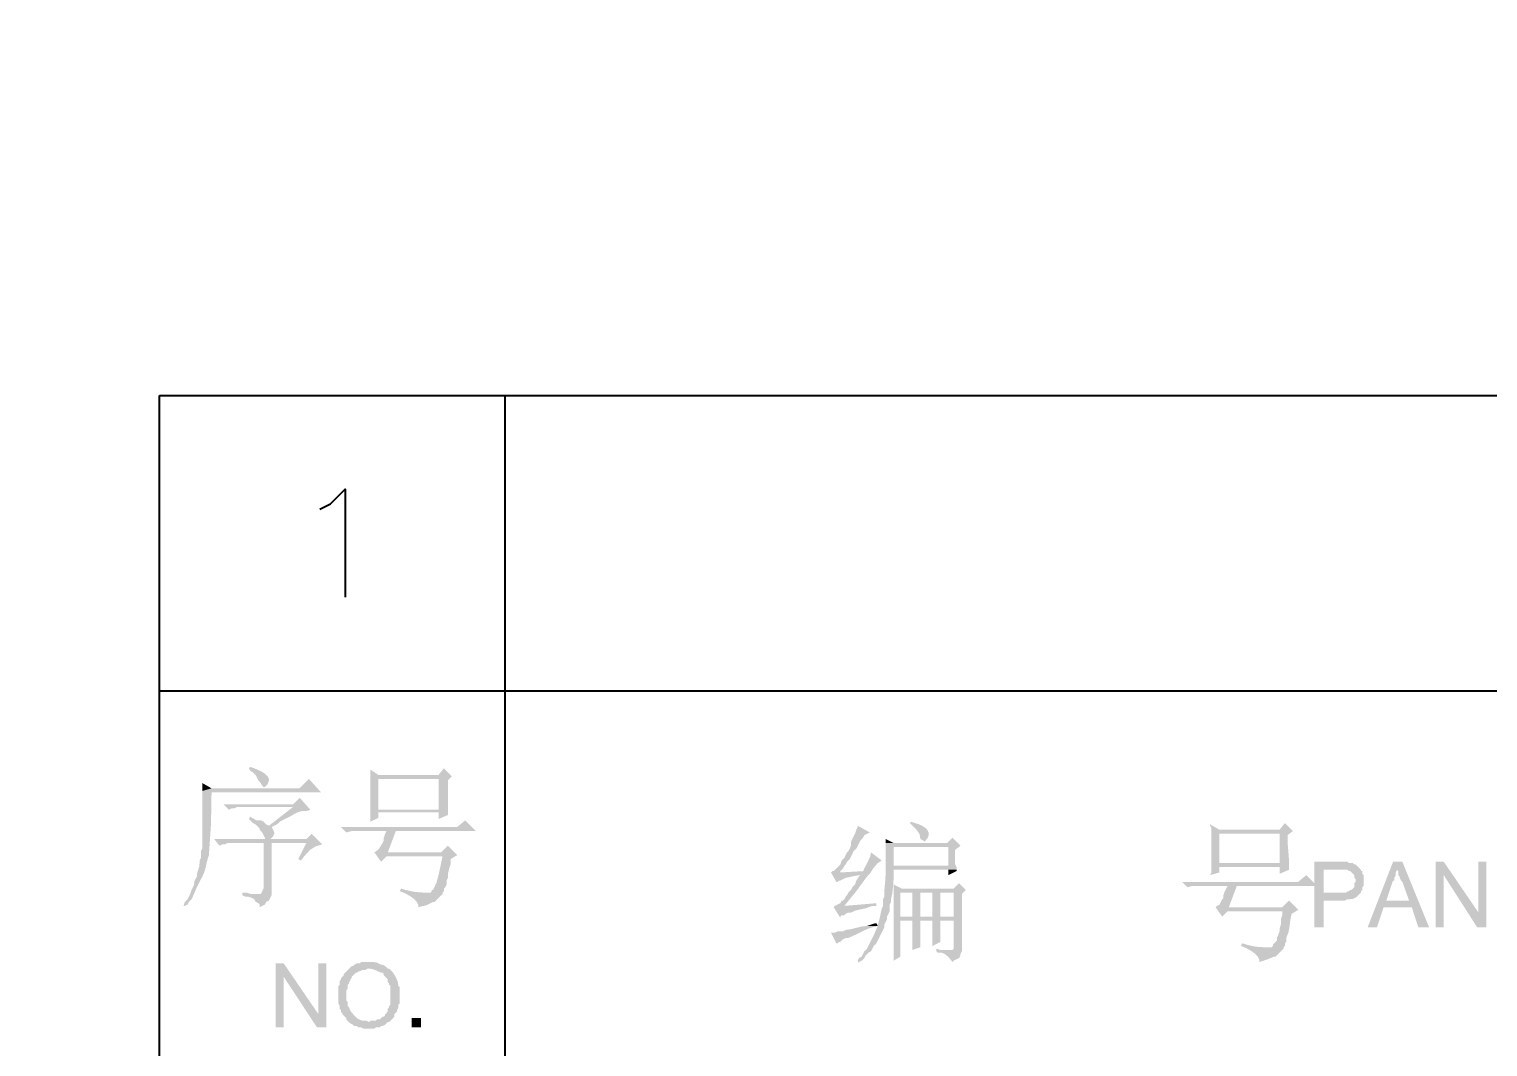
# Model space of a CAD drawing. Extents: x -5608 to -3197, y -2048 to 96.
# Drawn here: x -3907.2 to -3839.7, y -1195.4 to -1148.3 of the extents above; entities that cross this region are included whole.
import ezdxf

# ---------------------------------------------------------------- set-up
doc = ezdxf.new("R2010")
doc.units = 0
doc.header["$LTSCALE"] = 25.4
doc.header["$MEASUREMENT"] = 0
doc.layers.add('7文字层', color=3, linetype='CONTINUOUS')
doc.layers.add('标注层', color=7, linetype='CONTINUOUS', lineweight=13)

msp = doc.modelspace()

# ---------------------------------------------------------------- hatches: boundary and pattern name
at = {"layer": '7文字层'}
h = msp.add_hatch(color=3, dxfattribs=at)
h.dxf.hatch_style = 2
h.paths.add_polyline_path([(-3896.953, -1182.413), (-3897.015, -1182.475), (-3896.953, -1182.599), (-3896.83, -1182.66), (-3896.706, -1182.784), (-3896.583, -1183.031), (-3896.521, -1183.093), (-3896.397, -1183.278), (-3896.336, -1183.34), (-3896.274, -1183.34), (-3896.15, -1183.216), (-3896.089, -1183.031), (-3896.089, -1182.969), (-3896.15, -1182.846), (-3896.283, -1182.718), (-3896.437, -1182.625), (-3896.601, -1182.55), (-3896.768, -1182.475)])
h = msp.add_hatch(color=3, dxfattribs=at)
h.dxf.hatch_style = 2
h.paths.add_polyline_path([(-3891.395, -1182.537), (-3891.395, -1182.846), (-3888.245, -1182.969), (-3888.245, -1184.39), (-3891.395, -1184.39), (-3891.395, -1184.513), (-3888.245, -1184.513), (-3888.245, -1184.822), (-3887.813, -1184.637), (-3887.813, -1183.957), (-3887.813, -1183.031), (-3887.628, -1182.846), (-3891.024, -1182.784)])
h = msp.add_hatch(color=3, dxfattribs=at)
h.dxf.hatch_style = 2
h.paths.add_polyline_path([(-3891.395, -1182.846), (-3891.395, -1184.39), (-3891.024, -1184.39), (-3891.024, -1182.969), (-3888.245, -1182.969)])
h = msp.add_hatch(color=3, dxfattribs=at)
h.dxf.hatch_style = 2
h.paths.add_polyline_path([(-3887.998, -1182.475), (-3888.245, -1182.784), (-3891.024, -1182.784), (-3887.628, -1182.846)])
h = msp.add_hatch(color=3, dxfattribs=at)
h.dxf.hatch_style = 2
h.paths.add_polyline_path([(-3894.236, -1182.969), (-3894.668, -1183.401), (-3898.744, -1183.401), (-3899.177, -1183.525), (-3899.177, -1186.181), (-3899.238, -1186.304), (-3899.238, -1186.613), (-3899.3, -1186.736), (-3899.3, -1186.86), (-3899.317, -1187.017), (-3899.362, -1187.169), (-3899.408, -1187.321), (-3899.424, -1187.478), (-3899.501, -1187.623), (-3899.539, -1187.71), (-3899.55, -1187.758), (-3899.545, -1187.815), (-3899.556, -1187.863), (-3899.593, -1187.95), (-3899.671, -1188.095), (-3899.732, -1188.28), (-3899.856, -1188.527), (-3899.979, -1188.651), (-3900.041, -1188.836), (-3899.979, -1188.836), (-3899.856, -1188.775), (-3899.794, -1188.651), (-3899.671, -1188.527), (-3899.609, -1188.404), (-3899.466, -1188.067), (-3899.3, -1187.725), (-3899.186, -1187.514), (-3899.108, -1187.346), (-3899.057, -1187.209), (-3899.023, -1187.088), (-3898.997, -1186.969), (-3898.969, -1186.839), (-3898.929, -1186.684), (-3898.868, -1186.489), (-3898.77, -1185.047), (-3898.744, -1183.587), (-3893.68, -1183.587)])
h = msp.add_hatch(color=3, dxfattribs=at)
h.dxf.hatch_style = 2
h.paths.add_polyline_path([(-3899.177, -1183.154), (-3899.177, -1183.525), (-3898.744, -1183.401)])
h = msp.add_hatch(color=3, dxfattribs=at)
h.dxf.hatch_style = 2
h.paths.add_polyline_path([(-3894.668, -1183.834), (-3894.977, -1184.143), (-3898.188, -1184.143), (-3894.977, -1184.266), (-3896.089, -1185.131), (-3895.842, -1185.131), (-3895.718, -1185.069), (-3895.594, -1184.945), (-3895.471, -1184.884), (-3895.347, -1184.822), (-3895.1, -1184.698), (-3894.898, -1184.576), (-3894.745, -1184.503), (-3894.63, -1184.468), (-3894.54, -1184.457), (-3894.462, -1184.457), (-3894.383, -1184.454), (-3894.292, -1184.436), (-3894.174, -1184.39)])
h = msp.add_hatch(color=3, dxfattribs=at)
h.dxf.hatch_style = 2
h.paths.add_polyline_path([(-3898.188, -1184.143), (-3897.941, -1184.39), (-3897.818, -1184.328), (-3897.694, -1184.328), (-3897.571, -1184.266), (-3894.977, -1184.266)])
h = msp.add_hatch(color=3, dxfattribs=at)
h.dxf.hatch_style = 2
h.paths.add_polyline_path([(-3896.953, -1184.698), (-3897.015, -1184.822), (-3896.913, -1184.93), (-3896.846, -1184.992), (-3896.802, -1185.023), (-3896.768, -1185.038), (-3896.735, -1185.053), (-3896.69, -1185.084), (-3896.623, -1185.146), (-3896.521, -1185.254), (-3896.521, -1185.316), (-3896.397, -1185.44), (-3896.274, -1185.687), (-3896.274, -1185.748), (-3896.027, -1185.748), (-3895.903, -1185.625), (-3895.842, -1185.501), (-3895.842, -1185.44), (-3895.965, -1185.192), (-3895.842, -1185.131), (-3896.089, -1185.131), (-3896.212, -1185.069), (-3896.336, -1184.945), (-3896.459, -1184.884), (-3896.644, -1184.884), (-3896.768, -1184.822), (-3896.891, -1184.76)])
h = msp.add_hatch(color=3, dxfattribs=at)
h.dxf.hatch_style = 2
h.paths.add_polyline_path([(-3887.01, -1184.884), (-3887.38, -1185.192), (-3892.754, -1185.192), (-3892.507, -1185.44), (-3892.259, -1185.378), (-3886.516, -1185.378)])
h = msp.add_hatch(color=3, dxfattribs=at)
h.dxf.hatch_style = 2
h.paths.add_polyline_path([(-3891.395, -1184.513), (-3891.395, -1184.945), (-3891.024, -1184.76), (-3891.024, -1184.513), (-3888.245, -1184.513)])
h = msp.add_hatch(color=3, dxfattribs=at)
h.dxf.hatch_style = 2
h.paths.add_polyline_path([(-3894.112, -1185.501), (-3894.359, -1185.748), (-3898.621, -1185.748), (-3894.359, -1185.934), (-3894.73, -1186.675), (-3894.606, -1186.736), (-3894.397, -1186.467), (-3894.185, -1186.246), (-3893.936, -1186.085), (-3893.618, -1185.995)])
h = msp.add_hatch(color=3, dxfattribs=at)
h.dxf.hatch_style = 2
h.paths.add_polyline_path([(-3890.221, -1185.378), (-3890.654, -1185.378), (-3890.715, -1185.501), (-3890.777, -1185.687), (-3890.777, -1185.81), (-3890.839, -1185.934), (-3890.916, -1186.061), (-3890.963, -1186.142), (-3890.99, -1186.19), (-3891.031, -1186.237), (-3891.064, -1186.259), (-3891.12, -1186.298), (-3891.21, -1186.366), (-3890.901, -1186.798), (-3890.654, -1186.551), (-3888.06, -1186.551), (-3887.38, -1186.489), (-3890.592, -1186.366)])
h = msp.add_hatch(color=3, dxfattribs=at)
h.dxf.hatch_style = 2
h.paths.add_polyline_path([(-3868.853, -1185.131), (-3868.853, -1185.192), (-3868.914, -1185.316), (-3868.976, -1185.501), (-3869.038, -1185.625), (-3869.121, -1185.782), (-3869.16, -1185.877), (-3869.168, -1185.931), (-3869.162, -1185.964), (-3869.155, -1185.998), (-3869.164, -1186.052), (-3869.202, -1186.147), (-3869.285, -1186.304), (-3869.347, -1186.366), (-3869.47, -1186.613), (-3869.594, -1186.736), (-3869.655, -1186.922), (-3869.964, -1187.231), (-3870.026, -1187.231), (-3870.088, -1187.292), (-3869.841, -1187.725), (-3869.779, -1187.725), (-3869.717, -1187.663), (-3869.655, -1187.663), (-3869.532, -1187.601), (-3869.408, -1187.539), (-3868.887, -1187.432), (-3868.297, -1187.354), (-3869.655, -1187.292), (-3869.655, -1187.231), (-3869.532, -1187.107), (-3869.47, -1186.983), (-3869.408, -1186.922), (-3869.347, -1186.798), (-3869.223, -1186.675), (-3869.038, -1186.304), (-3868.914, -1186.181), (-3868.729, -1185.81), (-3868.606, -1185.687), (-3868.544, -1185.563), (-3868.297, -1185.44)])
h = msp.add_hatch(color=3, dxfattribs=at)
h.dxf.hatch_style = 2
h.paths.add_polyline_path([(-3866.382, -1184.945), (-3866.444, -1185.007), (-3866.282, -1185.168), (-3866.116, -1185.336), (-3865.99, -1185.524), (-3865.95, -1185.748), (-3865.826, -1185.81), (-3865.765, -1185.872), (-3865.627, -1185.714), (-3865.567, -1185.568), (-3865.574, -1185.437), (-3865.636, -1185.319), (-3865.741, -1185.217), (-3865.877, -1185.131), (-3866.033, -1185.06), (-3866.197, -1185.007)])
h = msp.add_hatch(color=3, dxfattribs=at)
h.dxf.hatch_style = 2
h.paths.add_polyline_path([(-3852.548, -1185.069), (-3852.548, -1185.131), (-3852.486, -1185.254), (-3852.486, -1185.378), (-3849.337, -1185.501), (-3849.337, -1186.86), (-3852.116, -1186.86), (-3852.486, -1186.922), (-3852.486, -1187.045), (-3849.337, -1187.045), (-3849.337, -1187.354), (-3848.904, -1187.169), (-3848.9, -1186.725), (-3848.927, -1186.349), (-3848.959, -1185.982), (-3848.966, -1185.563), (-3848.719, -1185.378), (-3852.116, -1185.316)])
h = msp.add_hatch(color=3, dxfattribs=at)
h.dxf.hatch_style = 2
h.paths.add_polyline_path([(-3852.486, -1185.378), (-3852.486, -1186.922), (-3852.116, -1186.86), (-3852.116, -1185.501), (-3849.337, -1185.501)])
h = msp.add_hatch(color=3, dxfattribs=at)
h.dxf.hatch_style = 2
h.paths.add_polyline_path([(-3849.09, -1185.007), (-3849.337, -1185.316), (-3852.116, -1185.316), (-3848.719, -1185.378)])
h = msp.add_hatch(color=3, dxfattribs=at)
h.dxf.hatch_style = 2
h.paths.add_polyline_path([(-3898.621, -1185.748), (-3898.374, -1186.057), (-3898.25, -1185.995), (-3898.127, -1185.995), (-3898.003, -1185.934), (-3894.359, -1185.934)])
h = msp.add_hatch(color=3, dxfattribs=at)
h.dxf.hatch_style = 2
h.paths.add_polyline_path([(-3895.965, -1185.934), (-3896.336, -1185.934), (-3896.336, -1188.033), (-3896.459, -1188.28), (-3896.583, -1188.28), (-3895.965, -1188.342), (-3895.965, -1188.095)])
h = msp.add_hatch(color=3, dxfattribs=at)
h.dxf.hatch_style = 2
h.paths.add_polyline_path([(-3887.813, -1186.057), (-3888.122, -1186.366), (-3890.592, -1186.366), (-3887.38, -1186.489)])
h = msp.add_hatch(color=3, dxfattribs=at)
h.dxf.hatch_style = 2
h.paths.add_polyline_path([(-3867.556, -1186.057), (-3867.555, -1186.588), (-3867.554, -1187.08), (-3867.57, -1187.57), (-3867.617, -1188.095), (-3867.617, -1188.404), (-3867.679, -1188.527), (-3867.679, -1188.836), (-3867.741, -1188.96), (-3867.828, -1189.368), (-3867.926, -1189.763), (-3868.42, -1189.763), (-3867.926, -1189.763), (-3868.125, -1190.228), (-3868.359, -1190.689), (-3868.42, -1190.813), (-3868.544, -1190.936), (-3868.667, -1191.183), (-3868.791, -1191.245), (-3868.853, -1191.368), (-3868.791, -1191.492), (-3868.791, -1191.43), (-3868.667, -1191.368), (-3868.544, -1191.245), (-3868.482, -1191.121), (-3868.359, -1190.998), (-3868.235, -1190.936), (-3868.112, -1190.689), (-3867.988, -1190.566), (-3867.617, -1189.824), (-3867.617, -1189.701), (-3867.494, -1189.454), (-3867.494, -1189.33), (-3867.37, -1189.083), (-3867.37, -1188.775), (-3867.309, -1188.651), (-3867.309, -1188.527), (-3867.252, -1188.252), (-3867.209, -1187.862), (-3867.185, -1187.466), (-3867.185, -1187.169), (-3864.282, -1187.169), (-3864.282, -1187.045), (-3867.185, -1186.983), (-3867.185, -1186.119), (-3864.653, -1186.119)])
h = msp.add_hatch(color=3, dxfattribs=at)
h.dxf.hatch_style = 2
h.paths.add_polyline_path([(-3864.468, -1185.687), (-3864.715, -1185.934), (-3867.556, -1185.934), (-3867.556, -1186.057), (-3864.653, -1186.119), (-3864.653, -1186.983), (-3867.185, -1186.983), (-3864.282, -1187.045), (-3864.344, -1186.922), (-3864.344, -1186.242), (-3864.097, -1186.057)])
h = msp.add_hatch(color=3, dxfattribs=at)
h.dxf.hatch_style = 2
h.paths.add_polyline_path([(-3867.556, -1185.748), (-3867.556, -1185.934), (-3867.185, -1185.934)])
h = msp.add_hatch(color=3, dxfattribs=at)
h.dxf.hatch_style = 2
h.paths.add_polyline_path([(-3887.38, -1186.489), (-3888.06, -1186.551), (-3888.139, -1186.92), (-3888.226, -1187.343), (-3888.337, -1187.757), (-3888.492, -1188.095), (-3888.554, -1188.095), (-3888.554, -1188.157), (-3888.616, -1188.219), (-3888.863, -1188.219), (-3888.06, -1188.219), (-3887.998, -1188.157), (-3887.998, -1188.033), (-3887.936, -1187.972), (-3887.875, -1187.848), (-3887.875, -1187.663), (-3887.813, -1187.539), (-3887.813, -1187.354), (-3887.751, -1187.107), (-3887.689, -1186.922), (-3887.689, -1186.675)])
h = msp.add_hatch(color=3, dxfattribs=at)
h.dxf.hatch_style = 2
h.paths.add_polyline_path([(-3868.235, -1186.366), (-3868.272, -1186.546), (-3868.383, -1186.791), (-3868.513, -1187.04), (-3868.606, -1187.231), (-3869.655, -1187.292), (-3868.297, -1187.354), (-3868.184, -1187.18), (-3868.061, -1187.007), (-3867.917, -1186.854), (-3867.741, -1186.736)])
h = msp.add_hatch(color=3, dxfattribs=at)
h.dxf.hatch_style = 2
h.paths.add_polyline_path([(-3846.557, -1186.798), (-3847.731, -1186.798), (-3847.731, -1189.824), (-3847.299, -1189.824), (-3847.299, -1188.589), (-3846.31, -1188.589), (-3846.187, -1188.527), (-3846.125, -1188.527), (-3845.977, -1188.524), (-3845.85, -1188.473), (-3845.736, -1188.387), (-3845.631, -1188.28), (-3847.299, -1188.219), (-3847.299, -1187.169), (-3845.569, -1187.169), (-3845.631, -1187.107), (-3845.816, -1186.922), (-3845.878, -1186.922), (-3845.94, -1186.86), (-3846.125, -1186.86), (-3846.187, -1186.798), (-3846.496, -1186.798)])
h = msp.add_hatch(color=3, dxfattribs=at)
h.dxf.hatch_style = 2
h.paths.add_polyline_path([(-3843.655, -1186.798), (-3844.087, -1186.798), (-3845.26, -1189.824), (-3844.828, -1189.824), (-3844.519, -1188.898), (-3843.222, -1188.898), (-3844.396, -1188.589), (-3844.087, -1187.663), (-3844.025, -1187.663), (-3844.025, -1187.539), (-3843.964, -1187.416), (-3843.964, -1187.292), (-3843.902, -1187.169), (-3843.902, -1187.107)])
h = msp.add_hatch(color=3, dxfattribs=at)
h.dxf.hatch_style = 2
h.paths.add_polyline_path([(-3843.655, -1186.798), (-3843.902, -1187.107), (-3843.902, -1187.169), (-3843.84, -1187.231), (-3843.84, -1187.416), (-3843.778, -1187.478), (-3843.778, -1187.539), (-3843.716, -1187.663), (-3843.655, -1187.725), (-3843.346, -1188.589), (-3844.396, -1188.589), (-3843.222, -1188.898), (-3842.914, -1189.824), (-3842.42, -1189.824)])
h = msp.add_hatch(color=3, dxfattribs=at)
h.dxf.hatch_style = 2
h.paths.add_polyline_path([(-3841.74, -1186.798), (-3842.111, -1186.798), (-3842.111, -1189.824), (-3841.74, -1189.824), (-3841.74, -1187.416)])
h = msp.add_hatch(color=3, dxfattribs=at)
h.dxf.hatch_style = 2
h.paths.add_polyline_path([(-3841.74, -1186.798), (-3841.74, -1187.416), (-3840.196, -1189.824), (-3840.134, -1189.145)])
h = msp.add_hatch(color=3, dxfattribs=at)
h.dxf.hatch_style = 2
h.paths.add_polyline_path([(-3839.764, -1186.798), (-3840.134, -1186.798), (-3840.134, -1189.145), (-3840.196, -1189.824), (-3839.764, -1189.824)])
h = msp.add_hatch(color=3, dxfattribs=at)
h.dxf.hatch_style = 2
h.paths.add_polyline_path([(-3868.297, -1187.354), (-3868.729, -1187.416), (-3868.791, -1187.478), (-3868.914, -1187.663), (-3868.976, -1187.848), (-3869.1, -1187.972), (-3869.161, -1188.095), (-3869.285, -1188.219), (-3869.347, -1188.342), (-3869.408, -1188.404), (-3869.47, -1188.527), (-3869.532, -1188.589), (-3869.594, -1188.589), (-3869.655, -1188.713), (-3869.903, -1188.836), (-3869.964, -1188.898), (-3869.655, -1189.392), (-3869.655, -1189.33), (-3869.594, -1189.269), (-3869.47, -1189.269), (-3869.408, -1189.207), (-3869.285, -1189.145), (-3869.161, -1189.145), (-3868.953, -1189.05), (-3868.731, -1189.001), (-3868.478, -1188.946), (-3868.173, -1188.836), (-3869.47, -1188.836), (-3868.926, -1188.169), (-3868.42, -1187.478)])
h = msp.add_hatch(color=3, dxfattribs=at)
h.dxf.hatch_style = 2
h.paths.add_polyline_path([(-3864.282, -1187.169), (-3864.653, -1187.169), (-3864.653, -1187.416), (-3864.282, -1187.231)])
h = msp.add_hatch(color=3, dxfattribs=at)
h.dxf.hatch_style = 2
h.paths.add_polyline_path([(-3848.101, -1187.416), (-3848.472, -1187.725), (-3853.845, -1187.725), (-3853.598, -1187.972), (-3853.351, -1187.91), (-3847.607, -1187.91)])
h = msp.add_hatch(color=3, dxfattribs=at)
h.dxf.hatch_style = 2
h.paths.add_polyline_path([(-3852.486, -1187.045), (-3852.486, -1187.292), (-3852.548, -1187.416), (-3852.116, -1187.292), (-3852.116, -1187.045), (-3849.337, -1187.045)])
h = msp.add_hatch(color=3, dxfattribs=at)
h.dxf.hatch_style = 2
h.paths.add_polyline_path([(-3845.569, -1187.169), (-3846.557, -1187.169), (-3846.187, -1187.169), (-3846.125, -1187.231), (-3846.063, -1187.231), (-3845.878, -1187.416), (-3845.878, -1187.539), (-3845.816, -1187.601), (-3845.816, -1187.725), (-3845.878, -1187.786), (-3845.878, -1187.972), (-3846.002, -1188.095), (-3846.063, -1188.095), (-3846.125, -1188.157), (-3846.187, -1188.157), (-3846.249, -1188.219), (-3847.299, -1188.219), (-3845.631, -1188.28), (-3845.569, -1188.219), (-3845.569, -1188.157), (-3845.508, -1188.095), (-3845.508, -1187.972), (-3845.446, -1187.91), (-3845.446, -1187.416), (-3845.508, -1187.354), (-3845.508, -1187.231), (-3845.569, -1187.231)])
h = msp.add_hatch(color=3, dxfattribs=at)
h.dxf.hatch_style = 2
h.paths.add_polyline_path([(-3897.324, -1188.219), (-3897.324, -1188.342), (-3897.2, -1188.404), (-3897.077, -1188.404), (-3896.891, -1188.466), (-3896.768, -1188.527), (-3896.706, -1188.651), (-3896.583, -1188.713), (-3896.521, -1188.775), (-3896.521, -1188.898), (-3896.274, -1188.775), (-3896.212, -1188.651), (-3896.089, -1188.589), (-3895.965, -1188.342), (-3896.583, -1188.28), (-3896.953, -1188.28), (-3897.138, -1188.219)])
h = msp.add_hatch(color=3, dxfattribs=at)
h.dxf.hatch_style = 2
h.paths.add_polyline_path([(-3889.974, -1188.033), (-3890.036, -1188.157), (-3889.92, -1188.2), (-3889.782, -1188.262), (-3889.634, -1188.341), (-3889.488, -1188.434), (-3889.357, -1188.538), (-3889.252, -1188.652), (-3889.186, -1188.773), (-3889.171, -1188.898), (-3889.04, -1188.86), (-3888.953, -1188.84), (-3888.896, -1188.83), (-3888.853, -1188.822), (-3888.806, -1188.809), (-3888.742, -1188.781), (-3888.642, -1188.731), (-3888.492, -1188.651), (-3888.43, -1188.651), (-3888.06, -1188.28), (-3888.06, -1188.219), (-3888.528, -1188.22), (-3888.944, -1188.221), (-3889.351, -1188.191), (-3889.789, -1188.095)])
h = msp.add_hatch(color=3, dxfattribs=at)
h.dxf.hatch_style = 2
h.paths.add_polyline_path([(-3867.185, -1187.848), (-3867.185, -1188.219), (-3864.406, -1188.219), (-3864.406, -1189.33), (-3865.024, -1189.33), (-3865.394, -1189.516), (-3864.406, -1189.516), (-3864.406, -1190.813), (-3864.468, -1190.874), (-3864.591, -1190.874), (-3864.035, -1190.936), (-3864.035, -1188.28), (-3863.85, -1188.095), (-3866.815, -1188.033)])
h = msp.add_hatch(color=3, dxfattribs=at)
h.dxf.hatch_style = 2
h.paths.add_polyline_path([(-3867.185, -1188.219), (-3867.185, -1191.368), (-3866.876, -1191.183), (-3866.876, -1189.516), (-3865.394, -1189.516), (-3865.024, -1189.33), (-3866.876, -1189.33), (-3866.876, -1188.219), (-3865.394, -1188.219)])
h = msp.add_hatch(color=3, dxfattribs=at)
h.dxf.hatch_style = 2
h.paths.add_polyline_path([(-3865.95, -1188.219), (-3866.32, -1188.219), (-3866.32, -1189.33), (-3866.876, -1189.33), (-3865.95, -1189.33)])
h = msp.add_hatch(color=3, dxfattribs=at)
h.dxf.hatch_style = 2
h.paths.add_polyline_path([(-3864.159, -1187.786), (-3864.406, -1188.033), (-3866.815, -1188.033), (-3863.85, -1188.095)])
h = msp.add_hatch(color=3, dxfattribs=at)
h.dxf.hatch_style = 2
h.paths.add_polyline_path([(-3865.394, -1188.219), (-3865.394, -1189.33), (-3865.95, -1189.33), (-3865.024, -1189.33), (-3865.024, -1188.219), (-3864.406, -1188.219)])
h = msp.add_hatch(color=3, dxfattribs=at)
h.dxf.hatch_style = 2
h.paths.add_polyline_path([(-3851.313, -1187.91), (-3851.745, -1187.91), (-3851.869, -1188.157), (-3851.931, -1188.342), (-3851.931, -1188.466), (-3851.992, -1188.527), (-3852.116, -1188.775), (-3852.239, -1188.836), (-3852.301, -1188.898), (-3851.992, -1189.33), (-3851.745, -1189.083), (-3849.213, -1189.083), (-3848.472, -1189.022), (-3851.683, -1188.898)])
h = msp.add_hatch(color=3, dxfattribs=at)
h.dxf.hatch_style = 2
h.paths.add_polyline_path([(-3867.988, -1188.713), (-3869.47, -1188.836), (-3867.988, -1188.836)])
h = msp.add_hatch(color=3, dxfattribs=at)
h.dxf.hatch_style = 2
h.paths.add_polyline_path([(-3848.904, -1188.589), (-3849.213, -1188.898), (-3851.683, -1188.898), (-3848.472, -1189.022)])
h = msp.add_hatch(color=3, dxfattribs=at)
h.dxf.hatch_style = 2
h.paths.add_polyline_path([(-3867.988, -1189.639), (-3868.05, -1189.639), (-3868.235, -1189.701), (-3868.42, -1189.763), (-3867.926, -1189.763)])
h = msp.add_hatch(color=3, dxfattribs=at)
h.dxf.hatch_style = 2
h.paths.add_polyline_path([(-3865.95, -1189.516), (-3866.32, -1189.516), (-3866.32, -1190.874), (-3865.95, -1190.751)])
h = msp.add_hatch(color=3, dxfattribs=at)
h.dxf.hatch_style = 2
h.paths.add_polyline_path([(-3865.394, -1189.516), (-3865.394, -1190.689), (-3865.024, -1190.504), (-3865.024, -1189.516), (-3864.406, -1189.516)])
h = msp.add_hatch(color=3, dxfattribs=at)
h.dxf.hatch_style = 2
h.paths.add_polyline_path([(-3848.472, -1189.022), (-3849.213, -1189.083), (-3849.213, -1189.269), (-3849.275, -1189.454), (-3849.275, -1189.701), (-3849.337, -1189.886), (-3849.337, -1190.01), (-3849.398, -1190.195), (-3849.46, -1190.319), (-3849.46, -1190.442), (-3849.645, -1190.627), (-3849.645, -1190.689), (-3849.707, -1190.751), (-3849.954, -1190.751), (-3849.151, -1190.751), (-3849.09, -1190.689), (-3849.09, -1190.566), (-3849.028, -1190.504), (-3849.028, -1190.319), (-3848.922, -1190.053), (-3848.873, -1189.772), (-3848.839, -1189.486), (-3848.781, -1189.207)])
h = msp.add_hatch(color=3, dxfattribs=at)
h.dxf.hatch_style = 2
h.paths.add_polyline_path([(-3868.42, -1189.763), (-3868.671, -1189.79), (-3868.917, -1189.851), (-3869.162, -1189.914), (-3869.408, -1189.948), (-3869.532, -1190.01), (-3869.779, -1190.01), (-3869.903, -1190.071), (-3870.088, -1190.071), (-3869.841, -1190.566), (-3869.779, -1190.566), (-3869.717, -1190.504), (-3869.655, -1190.504), (-3869.532, -1190.38), (-3869.408, -1190.319), (-3869.285, -1190.319), (-3868.923, -1190.154), (-3868.612, -1189.997), (-3868.298, -1189.862), (-3867.926, -1189.763)])
h = msp.add_hatch(color=3, dxfattribs=at)
h.dxf.hatch_style = 2
h.paths.add_polyline_path([(-3865.209, -1190.813), (-3865.208, -1190.934), (-3865.182, -1190.986), (-3865.13, -1190.996), (-3865.052, -1190.994), (-3864.947, -1191.008), (-3864.815, -1191.066), (-3864.655, -1191.197), (-3864.468, -1191.43), (-3864.406, -1191.368), (-3864.159, -1191.245), (-3864.097, -1191.121), (-3864.097, -1191.06), (-3864.035, -1190.936), (-3864.591, -1190.874), (-3865.024, -1190.874)])
h = msp.add_hatch(color=3, dxfattribs=at)
h.dxf.hatch_style = 2
h.paths.add_polyline_path([(-3851.066, -1190.566), (-3851.128, -1190.689), (-3851.011, -1190.732), (-3850.873, -1190.794), (-3850.725, -1190.873), (-3850.58, -1190.966), (-3850.448, -1191.07), (-3850.344, -1191.184), (-3850.278, -1191.305), (-3850.263, -1191.43), (-3849.919, -1191.316), (-3849.584, -1191.183), (-3849.522, -1191.183), (-3849.151, -1190.813), (-3849.151, -1190.751), (-3849.624, -1190.748), (-3850.039, -1190.753), (-3850.442, -1190.725), (-3850.881, -1190.627)])
h = msp.add_hatch(color=3, dxfattribs=at)
h.dxf.hatch_style = 2
h.paths.add_polyline_path([(-3895.409, -1191.492), (-3895.78, -1191.492), (-3895.78, -1194.456), (-3895.409, -1194.456), (-3895.409, -1192.11)])
h = msp.add_hatch(color=3, dxfattribs=at)
h.dxf.hatch_style = 2
h.paths.add_polyline_path([(-3895.409, -1191.492), (-3895.409, -1192.11), (-3893.865, -1194.456), (-3893.803, -1193.839)])
h = msp.add_hatch(color=3, dxfattribs=at)
h.dxf.hatch_style = 2
h.paths.add_polyline_path([(-3893.433, -1191.492), (-3893.803, -1191.492), (-3893.803, -1193.839), (-3893.865, -1194.456), (-3893.433, -1194.456)])
h = msp.add_hatch(color=3, dxfattribs=at)
h.dxf.hatch_style = 2
h.paths.add_polyline_path([(-3891.457, -1191.43), (-3891.827, -1191.43), (-3891.889, -1191.492), (-3892.012, -1191.492), (-3892.136, -1191.554), (-3892.198, -1191.615), (-3892.259, -1191.615), (-3892.383, -1191.739), (-3892.041, -1191.746), (-3891.797, -1191.742), (-3891.623, -1191.734), (-3891.495, -1191.731), (-3891.385, -1191.741), (-3891.267, -1191.771), (-3891.114, -1191.829), (-3890.901, -1191.924), (-3890.839, -1191.924), (-3890.777, -1191.986), (-3890.777, -1192.048), (-3890.592, -1192.233), (-3890.592, -1192.357), (-3890.53, -1192.418), (-3890.53, -1192.48), (-3890.468, -1192.542), (-3890.468, -1193.406), (-3890.53, -1193.468), (-3890.53, -1193.53), (-3890.592, -1193.592), (-3890.592, -1193.715), (-3890.654, -1193.777), (-3890.654, -1193.839), (-3890.715, -1193.839), (-3890.715, -1193.901), (-3890.777, -1193.962), (-3890.839, -1193.962), (-3890.963, -1194.086), (-3891.086, -1194.086), (-3891.148, -1194.148), (-3891.395, -1194.148), (-3891.457, -1194.209), (-3890.53, -1194.209), (-3890.283, -1193.962), (-3890.283, -1193.839), (-3890.16, -1193.715), (-3890.16, -1193.654), (-3890.098, -1193.53), (-3890.098, -1193.406), (-3890.036, -1193.345), (-3890.036, -1192.604), (-3890.098, -1192.542), (-3890.131, -1192.338), (-3890.23, -1192.109), (-3890.37, -1191.896), (-3890.53, -1191.739), (-3890.592, -1191.739), (-3890.715, -1191.615), (-3890.839, -1191.554), (-3890.901, -1191.554), (-3891.129, -1191.443), (-3891.395, -1191.43)])
h = msp.add_hatch(color=3, dxfattribs=at)
h.dxf.hatch_style = 2
h.paths.add_polyline_path([(-3892.383, -1191.739), (-3892.63, -1191.986), (-3892.63, -1192.048), (-3892.692, -1192.11), (-3892.754, -1192.171), (-3892.754, -1192.233), (-3892.815, -1192.295), (-3892.815, -1192.48), (-3892.877, -1192.542), (-3892.877, -1192.665), (-3892.877, -1193.221), (-3892.877, -1193.345), (-3892.815, -1193.468), (-3892.815, -1193.592), (-3892.754, -1193.654), (-3892.754, -1193.777), (-3892.692, -1193.777), (-3892.692, -1193.839), (-3892.63, -1193.901), (-3892.507, -1194.024), (-3892.507, -1194.086), (-3892.321, -1194.271), (-3892.198, -1194.333), (-3892.136, -1194.395), (-3892.012, -1194.395), (-3891.951, -1194.456), (-3891.827, -1194.456), (-3891.704, -1194.518), (-3891.21, -1194.518), (-3891.148, -1194.456), (-3890.963, -1194.456), (-3890.901, -1194.395), (-3890.839, -1194.395), (-3890.715, -1194.333), (-3890.592, -1194.209), (-3890.53, -1194.209), (-3891.457, -1194.209), (-3891.58, -1194.148), (-3891.765, -1194.148), (-3891.929, -1194.082), (-3892, -1194.041), (-3892.062, -1193.976), (-3892.198, -1193.839), (-3892.32, -1193.697), (-3892.383, -1193.53), (-3892.445, -1193.468), (-3892.445, -1193.283), (-3892.507, -1193.221), (-3892.507, -1193.036), (-3892.511, -1192.859), (-3892.506, -1192.756), (-3892.494, -1192.708), (-3892.463, -1192.689), (-3892.443, -1192.634), (-3892.445, -1192.542), (-3892.445, -1192.48), (-3892.383, -1192.418), (-3892.383, -1192.357), (-3892.321, -1192.295), (-3892.321, -1192.233), (-3892.259, -1192.171), (-3892.259, -1192.11), (-3892.074, -1191.924), (-3892.012, -1191.924), (-3891.951, -1191.862), (-3891.889, -1191.862), (-3891.765, -1191.801), (-3891.642, -1191.801), (-3891.518, -1191.739), (-3891.457, -1191.739)])
h = msp.add_hatch(color=3, dxfattribs=at)
h.dxf.hatch_style = 2
h.paths.add_polyline_path([(-3889.048, -1194.456), (-3889.048, -1194.024), (-3889.48, -1194.024), (-3889.48, -1194.456)])

# ---------------------------------------------------------------- linework, layer by layer
at = {"layer": '7文字层', "color": 3}
for points in [[(-3901.153, -1165.244), (-3541.095, -1165.244)], [(-3901.153, -1300.559), (-3901.153, -1165.244)], [(-3885.157, -1198.471), (-3885.157, -1165.244)], [(-3893.742, -1170.494), (-3893.248, -1170.247), (-3892.568, -1169.567), (-3892.568, -1174.57)], [(-3901.153, -1178.893), (-3541.095, -1178.893)]]:
    msp.add_lwpolyline(points, dxfattribs=at)

# ---------------------------------------------------------------- texts
at = {"layer": '标注层', "insert": (-4122.506, -1078.769), "char_height": 8, "width": 496.47792, "attachment_point": 1}
msp.add_mtext('技术要求：{\\fFangSong_GB2312|b0|i0|c134|p49;\\P\\H0.875x;1\\fSimSun|b0|i0|c134|p34;、未注公差按\\fFangSong_GB2312|b0|i0|c134|p49;GB/T1084.4-m\\fSimSun|b0|i0|c134|p34;；\\fFangSong_GB2312|b0|i0|c134|p49;\\P2\\fSimSun|b0|i0|c134|p34;、除上盖四颗组合螺钉外，所有螺钉安装前都需都需要涂覆\\fFangSong_GB2312|b0|i0|c134|p49;\\P   \\fSimSun|b0|i0|c134|p34;适量螺纹胶（可赛新\\fFangSong_GB2312|b0|i0|c134|p49;1243\\fSimSun|b0|i0|c134|p34;）并检验拧紧力矩做标记\\fFangSong_GB2312|b0|i0|c134|p49;:\\P   M5\\fSimSun|b0|i0|c134|p34;螺钉：\\fFangSong_GB2312|b0|i0|c134|p49; 5N.m   M6\\fSimSun|b0|i0|c134|p34;螺钉：\\fFangSong_GB2312|b0|i0|c134|p49; 6N.m   M8\\fSimSun|b0|i0|c134|p34;螺钉：\\fFangSong_GB2312|b0|i0|c134|p49; 12N.m\\P3.\\fSimSun|b0|i0|c134|p34;正、负极对外壳耐压要求：≥\\fFangSong_GB2312|b0|i0|c134|p49;1000V \\fSimSun|b0|i0|c134|p34;（\\fFangSong_GB2312|b0|i0|c134|p49;AC\\fSimSun|b0|i0|c134|p34;）\\fFangSong_GB2312|b0|i0|c134|p49;;\\P4.\\fSimSun|b0|i0|c134|p34;正、负极对外壳绝缘要求：≥\\fFangSong_GB2312|b0|i0|c134|p49;1000MΩ\\fSimSun|b0|i0|c134|p34;。\\fFangSong_GB2312|b0|i0|c134|p49;\\P5.\\fSimSun|b0|i0|c134|p34;汽车端子接线（\\fFangSong_GB2312|b0|i0|c134|p49;\\H1.143x;282105-1\\fSimSun|b0|i0|c134|p34;\\H0.875x;）：汽车端子\\P  导线压接强度：≥\\fFangSong_GB2312|b0|i0|c134|p49;80N\\P6.\\fSimSun|b0|i0|c134|p34;箱体内部虚线框内线缆需用件\\fFangSong_GB2312|b0|i0|c134|p49;1\\fSimSun|b0|i0|c134|p34;进行保护。\\fFangSong_GB2312|b0|i0|c134|p49;  \\P7.\\fSimSun|b0|i0|c134|p34;激光打印永久性标识：\\fFangSong_GB2312|b0|i0|c134|p49;\\P  \\fSimSun|b0|i0|c134|p34;中文字符和数字，字体仿宋，字高\\fFangSong_GB2312|b0|i0|c134|p49;3mm\\fSimSun|b0|i0|c134|p34;；\\fFangSong_GB2312|b0|i0|c134|p49;\\P  \\fSimSun|b0|i0|c134|p34;英文字符，字体\\fFangSong_GB2312|b0|i0|c134|p49;Arail\\fSimSun|b0|i0|c134|p34;，字高\\fFangSong_GB2312|b0|i0|c134|p49;2.5mm \\fSimSun|b0|i0|c134|p34;。\\fFangSong_GB2312|b0|i0|c134|p49;   }', dxfattribs=at)

doc.saveas('drawing.dxf')
